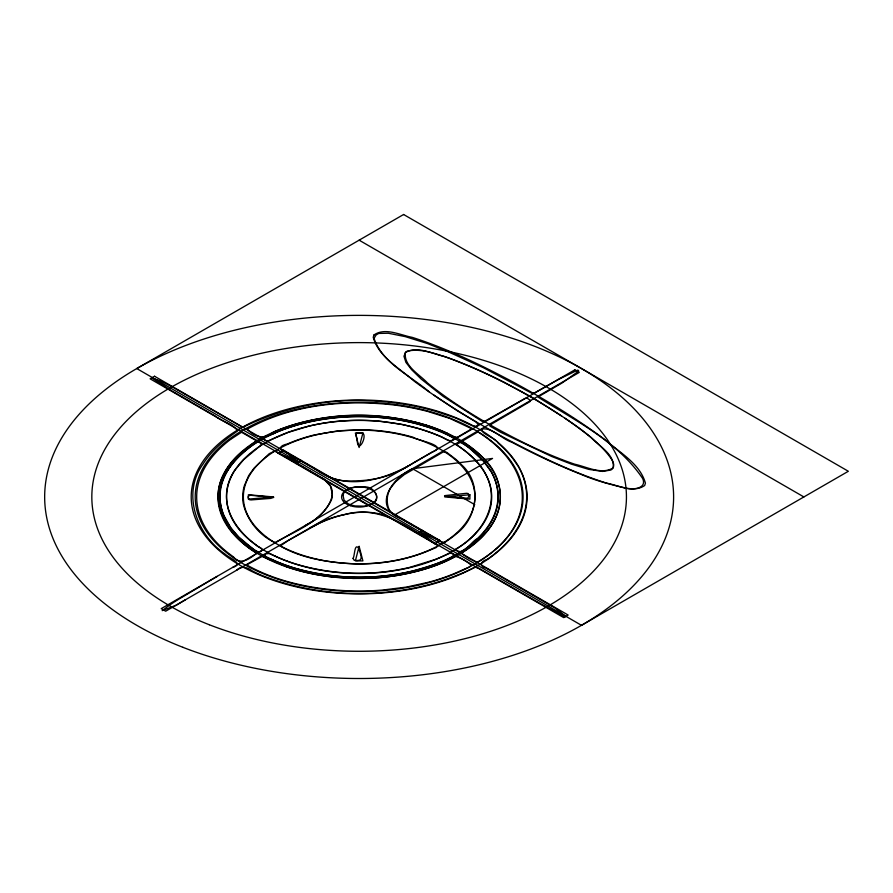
<?xml version="1.0" encoding="UTF-8"?>
<svg xmlns="http://www.w3.org/2000/svg" width="893" height="893" viewBox="0 0 893 893"><rect width="100%" height="100%" fill="white"/><g stroke="black" fill="none" stroke-linecap="round" stroke-linejoin="round"><path stroke-width="1.34" d="M512.582 535.688L513.698 534.17M256.391 553.448C249.783 558.772 240.317 565.749 233.475 556.897A57.576 33.242 0 0 1 231.533 555.491C214.086 542.821 199.106 524.604 196.962 502.413A162.626 93.899 0 0 1 209.799 459.995A165.663 95.64 0 0 1 230.55 439.423M477.42 538.646C471.102 541.292 463.233 557.009 455.81 549.575A1.54 0.882 0 0 1 455.876 549.05C480.467 535.376 500.493 505.494 487.065 477.208A122.107 70.502 0 0 0 478.358 463.623A154.757 89.345 0 0 0 462.864 449.146L457.082 444.971L457.83 443.631A10.08 5.816 0 0 1 458.701 443.118L461.078 442.47L463.3 443.854M252.406 445.172C234.334 458.689 216.073 478.458 220.392 502.971A146.843 84.779 0 0 0 224.02 515.774L230.93 527.975L238.833 537.117L255.141 550.613L258.457 551.997L260.801 551.316A6.061 3.505 0 0 0 261.705 550.601C263.323 547.61 257.374 547.186 256.168 545.031C238.509 532.161 223.071 511.611 227.112 488.661A125.522 72.467 0 0 1 234.279 470.845L243.644 459.694L260.879 445.25L261.091 443.408L258.267 441.957A1.63 0.938 0 0 0 257.575 441.979L255.621 442.85A68.303 39.437 0 0 0 252.418 445.172M230.573 439.434L241.188 432.469A1.451 0.837 0 0 1 241.903 432.446L256.47 440.829L241.322 452.483A135.535 78.249 0 0 0 224.433 473.056C206.763 504.087 229.758 537.273 256.481 553.013A1.429 0.826 0 0 1 256.391 553.448M305.763 525.184C321.558 518.219 345.223 492.679 323.556 478.972M412.499 468.702C391.279 478.324 371.856 507.347 401.337 518.922L441.923 542.151L444.814 542.431L450.853 538.189A120.756 69.721 0 0 0 457.261 533.11C477.722 517.058 481.963 483.325 461.871 465.086A137.745 79.522 0 0 0 455.486 459.058L446.522 452.171L443.151 451.992L404.194 474.685L395.532 481.785L390.643 488.069A62.354 35.999 0 0 0 387.305 498.238C386.937 504.512 388.265 512.069 394.706 514.915L492.556 458.422L412.499 468.702L474.763 504.645M292.257 455.943L316.691 470.053C327.363 477.722 340.099 481.997 353.338 480.88A68.303 39.437 0 0 0 373.62 479.094C388.31 476.817 401.839 470.354 414.218 462.373L431.888 452.171C449.972 445.551 417.277 440.617 413.18 437.269A119.562 69.029 0 0 0 364.154 429.79L338.827 430.727L314.336 434.936A130.01 75.057 0 0 0 287.546 443.91C278.761 445.853 278.192 449.458 286.374 452.572M236.612 570.192C241.077 565.492 247.439 567.234 252.038 570.739A102.773 59.34 0 0 0 262.732 575.784C315.687 596.301 375.239 598.835 430.024 584.368A221.788 128.045 0 0 0 463.679 572.558L474.797 567.368A2.4 1.384 0 0 1 475.668 567.312L479.061 568.428L539.863 603.378L565.191 616.806L564.354 615.244L555.479 608.312L486.216 568.182C478.737 566.463 480.434 561.239 486.998 559.464A77.602 44.795 0 0 0 490.335 557.21L492.076 555.892A172.561 99.625 0 0 0 512.56 535.688M185.342 599.795L176.356 605.186L162.213 610.633L168.286 606.068A186.972 107.941 0 0 1 177.138 600.163L217.2 576.365M278.136 453.264L283.472 450.184L440.126 540.622L434.791 543.703L278.136 453.264L298.597 461.994L283.472 450.184M295.929 463.534L301.265 460.453M416.998 533.434L422.333 530.353M232.693 567.423C244.95 563.673 228.619 557.757 224.924 553.95C196.784 534.695 181.391 493.796 203.012 464.114C211.563 450.385 224.478 440.07 237.583 430.984C233.609 423.963 221.62 421.474 215.012 415.892L171.556 390.777L151.743 377.851L161.733 381.478L171.199 386.278M408.056 466.124C384.247 478.76 353.885 487.958 327.999 476.404M310.206 527.752C334.015 515.127 364.377 505.918 390.263 517.482M485.245 420.994L525.095 398.401L527.305 398.256L530.587 400.499L529.817 401.705L497.524 420.558A73.159 42.239 0 0 1 496.207 421.362L490.246 424.811L489.933 426.073L500.56 432.245L551.561 456.435L571.297 464.114L588.643 469.35L602.485 471.426L610.79 470.053A10.169 5.871 0 0 0 612.386 468.803C616.114 464.382 611.303 458.89 608.68 455.274C596.569 440.271 580.807 428.841 564.901 418.192M484.921 421.128L482.901 421.596A1.406 0.815 0 0 1 482.32 421.496L443.151 396.425L421.239 379.123L411.584 369.669L405.891 362.346L403.96 356.218L405.735 352.021A6.709 3.873 0 0 1 407.353 351.116C421.206 348.147 435.404 353.728 448.465 357.948A485.591 280.357 0 0 1 503.619 382.037M456.736 497.524L458.009 497.647A41.156 23.765 0 0 0 460.565 497.836L467.664 498.194L468.814 496.296A16.163 9.332 0 0 0 468.847 495.09L468.334 493.606L466.648 493.282L445.227 495.559A3.092 1.786 0 0 0 444.535 496.006L456.312 497.479M425.994 425.09L420.458 423.483A151.587 87.514 0 0 0 390.888 417.466C359.734 412.957 327.72 415.145 297.414 423.628A141.965 81.966 0 0 0 275.29 431.286A80.102 46.246 0 0 0 273.481 432.078C264.328 439.903 254.996 437.257 247.182 429.198C290.928 404.574 344.609 399.305 394.036 404.987A173.532 100.183 0 0 1 427.144 411.271L449.804 418.426L470.924 428.361L469.986 429.89L460.029 435.661C455.865 439.59 450.764 435.371 446.902 433.161M440.126 540.622L419.665 531.893L434.791 543.703M275.223 556.216L269.228 553.504L266.192 553.783A9.198 5.302 0 0 0 265.344 554.252C262.352 557.645 271.896 558.828 273.984 560.458A134.798 77.825 0 0 0 294.969 568.227C327.128 577.202 361.263 579.747 394.304 574.545A148.785 85.895 0 0 0 412.443 571.018C414.129 570.582 465.633 556.719 450.998 553.28A2.11 1.217 0 0 0 450.05 553.191L439.523 557.768A106.111 61.26 0 0 1 435.594 559.364L409.72 567.368A137.209 79.22 0 0 1 377.594 572.491C350.201 574.858 322.384 571.922 296.041 564.097A130.869 75.559 0 0 1 275.245 556.205M503.652 382.014L533.154 397.965L561.652 416.015M286.954 452.907L291.665 455.609M359.131 240.172L803.879 496.943M172.316 386.926L242.304 427.033A2.266 1.306 0 0 0 243.298 427.077C283.527 407.599 328.579 397.943 373.419 401.035A172.059 99.335 0 0 1 436.097 411.45L455.642 417.991L472.509 425.872L476.237 426.285L478.324 424.7L475.98 421.965L457.16 410.657L433.764 395.03M429.254 391.893C410.613 375.786 382.896 363.507 374.256 339.016A17.536 10.124 0 0 1 374.491 337.632L376.087 334.975L378.744 333.435L388.288 333.234L405.277 336.639L427.367 343.526L447.773 351.641L483.146 367.592L532.183 393.422L534.572 392.875L558.672 379.358L577.302 370.271A2.456 1.418 0 0 1 578.095 370.182L578.675 371.019A3.985 2.299 0 0 1 578.318 371.365L562.132 382.941L537.921 396.994C574.98 420.525 617.722 441.365 642.726 478.615C647.38 489.174 631.384 490.101 624.821 487.958C609.729 484.296 594.593 480.334 580.338 474.071C556.864 464.773 534.047 453.968 511.756 442.202C501.911 438.999 493.07 428.037 482.678 428.897A8.283 4.789 0 0 0 481.852 429.466C480.78 433.853 496.597 438.43 498.227 443.207A171.545 99.045 0 0 1 512.738 458.366L517.572 465.42M490.737 471.091L482.934 460.576L469.428 448.13A66.428 38.354 0 0 0 463.322 443.843M517.717 465.398A167.192 96.533 0 0 1 513.542 534.126M425.994 425.079A123.602 71.362 0 0 1 446.88 433.183M490.904 471.058A140.29 80.995 0 0 1 477.353 538.624M355.805 434.288L356.642 437.414A39.314 22.693 0 0 1 356.787 438.15L357.144 440.595A53.111 30.663 0 0 0 357.267 441.332C358.372 455.017 369.021 432.926 361.274 432.826A11.017 6.363 0 0 0 359.41 432.77L356.452 433.239L355.805 434.288M437.916 545.645L436.264 547.521L429.767 550.2A121.805 70.324 0 0 1 401.85 559.286A114.371 66.026 0 0 1 353.773 563.851C328.702 562.378 302.314 558.795 280.257 546.014L288.227 540.511L321.212 522.148A61.059 35.251 0 0 1 326.269 519.871L331.147 518.074A69.442 40.096 0 0 1 344.486 514.625C379.659 504.299 410.177 528.131 437.916 545.645M332.352 493.907L332.319 495.057A60.624 35.006 0 0 1 331.571 499.555C321.201 522.014 295.46 530.877 275.122 542.553C259.64 535.934 246.87 519.972 243.264 503.63A119.718 69.118 0 0 1 244.291 485.892L248.667 475.623L254.125 468.055L269.217 453.677L274.597 451.11L285.28 456.301L323.712 478.949L330.432 486.06L332.352 493.907M353.07 558.337L353.807 559.944L356.207 560.48A10.359 5.983 0 0 0 357.635 560.48C364.456 560.659 359.388 551.707 358.74 548.28C354.354 542.419 354.867 555.915 353.07 558.337M248.31 496.843L248.287 497.2A12.335 7.122 0 0 0 248.444 498.294L249.236 499.656L251.045 499.935L270.724 498.394L273.704 497.39L250.955 495.314L249.002 495.548L248.31 496.843M343.024 495.325L344.051 500.091L348.147 503.786A19.635 11.341 0 0 0 355.079 505.94L364.266 506.152A17.224 9.946 0 0 0 370.082 504.735C383.354 500.962 374.48 485.256 363.496 487.02A19.121 11.04 0 0 0 356.62 486.986C351.451 487.678 344.051 489.185 343.024 495.325M471.292 565.213L469.227 567.066L461.592 570.337A155.605 89.836 0 0 1 429.767 581.946L406.65 587.058L382.561 590.061A168.665 97.382 0 0 1 333.524 589.849C303.408 586.98 273.169 579.892 246.658 564.901L262.196 556.395L286.441 566.62A143.851 83.049 0 0 0 331.962 576.845L353.148 578.441L378.632 577.693A144.153 83.228 0 0 0 398.758 575.159C418.248 571.487 437.938 566.262 455.285 556.384C461.011 557.667 466.827 561.474 471.292 565.213M454.001 438.441C451.01 443.921 444.379 437.871 440.483 436.364A179.906 103.867 0 0 0 418.326 428.517L402.497 424.51L379.938 421.228A133.57 77.111 0 0 0 350.849 420.424L339.318 421.139A124.495 71.875 0 0 0 324.739 422.936A130.278 75.213 0 0 0 308.889 426.128L288.216 432.379L267.733 441.064A2.043 1.183 0 0 1 266.918 441.019L265.355 440.416A25.73 14.857 0 0 1 264.708 440.037C260.946 435.773 273.638 434.98 275.904 432.402A160.271 92.526 0 0 1 299.233 424.409C326.849 416.696 355.939 414.81 384.403 417.846A144.275 83.295 0 0 1 417.254 423.795C429.6 427.658 443.575 430.962 454.001 438.441M462.105 441.298C476.639 451.233 493.126 463.322 497.993 481.774A143.873 83.071 0 0 1 498.35 510.617C492.869 529.504 477.074 542.587 461.346 553.068L462.931 554.352A69.341 40.029 0 0 0 469.506 558.717L477.052 562.389C498.327 550.155 517.862 530.699 521.713 505.505A169.179 97.672 0 0 0 520.139 481.785C513.709 460.152 496.608 443.631 477.922 431.888L462.105 441.298M362.904 432.993L359.131 447.516L355.358 432.993L362.904 432.993M359.131 546.371L355.358 560.893L362.904 560.893L359.131 546.371M374 334.92L373.218 337.308C378.721 357.055 399.45 368.072 413.917 380.965C443.441 402.877 474.998 421.909 507.324 439.356C539.26 456.223 571.955 472.073 606.414 483.091C618.347 485.312 633.483 493.293 644.668 485.535L645.438 483.146C639.935 463.4 619.217 452.383 604.74 439.49C575.226 417.578 543.658 398.546 511.332 381.088C479.396 364.232 446.712 348.37 412.242 337.364C400.321 335.143 385.173 327.162 374 334.92M405.4 352.59C403.424 365.929 419.621 374.457 427.546 382.997C448.911 400.332 472.364 414.91 496.329 428.35C521.512 442.18 547.454 454.872 574.679 464.193C586.668 466.76 601.558 475.043 613.156 467.921C615.143 454.582 598.935 446.042 591.021 437.514C569.645 420.179 546.203 405.601 522.238 392.161C497.055 378.331 471.102 365.639 443.888 356.307C431.899 353.751 417.009 345.468 405.4 352.59M403.603 214.499L136.763 368.552L581.499 625.323L848.35 471.27L403.603 214.499M154.545 376.254L150.102 378.822L563.717 617.621L568.16 615.054L154.545 376.254M574.835 369.836L161.22 608.635L165.663 611.203L579.278 372.403L574.835 369.836M273.515 496.943L248.366 499.12L248.366 494.767L273.515 496.943M469.897 494.767L444.747 496.943L469.897 499.12L469.897 494.767M286.776 566.943A141.194 81.52 0 0 0 500.303 498.115A141.194 81.52 0 0 0 290.303 425.771A141.194 81.52 0 0 0 286.776 566.943M284.967 564.889A139.118 80.314 0 0 0 498.138 500.047A139.118 80.314 0 0 0 294.288 425.883A139.118 80.314 0 0 0 284.967 564.889M287.178 561.217A132.555 76.53 0 0 0 491.518 500.783A132.555 76.53 0 0 0 298.697 428.83A132.555 76.53 0 0 0 287.178 561.217M297.548 553.548A115.789 66.852 0 0 0 474.842 499.433A115.789 66.852 0 0 0 305.004 437.849A115.789 66.852 0 0 0 297.548 553.548M350.223 505.661A17.536 10.124 0 0 0 376.667 497.033A17.536 10.124 0 0 0 350.502 488.125A17.536 10.124 0 0 0 350.223 505.661M269.954 576.353A163.932 94.647 0 0 0 522.851 501.821A163.932 94.647 0 0 0 284.599 412.644A163.932 94.647 0 0 0 269.954 576.353M265.009 577.235A167.929 96.957 0 0 0 526.636 503.853A167.929 96.957 0 0 0 285.749 409.731A167.929 96.957 0 0 0 265.009 577.235M182.864 647.302A314.481 181.569 0 0 0 672.809 509.892A314.481 181.569 0 0 0 221.721 333.625A314.481 181.569 0 0 0 182.864 647.302M209.308 624.754A267.308 154.333 0 0 0 625.759 507.95A267.308 154.333 0 0 0 242.327 358.126A267.308 154.333 0 0 0 209.308 624.754"/></g></svg>
